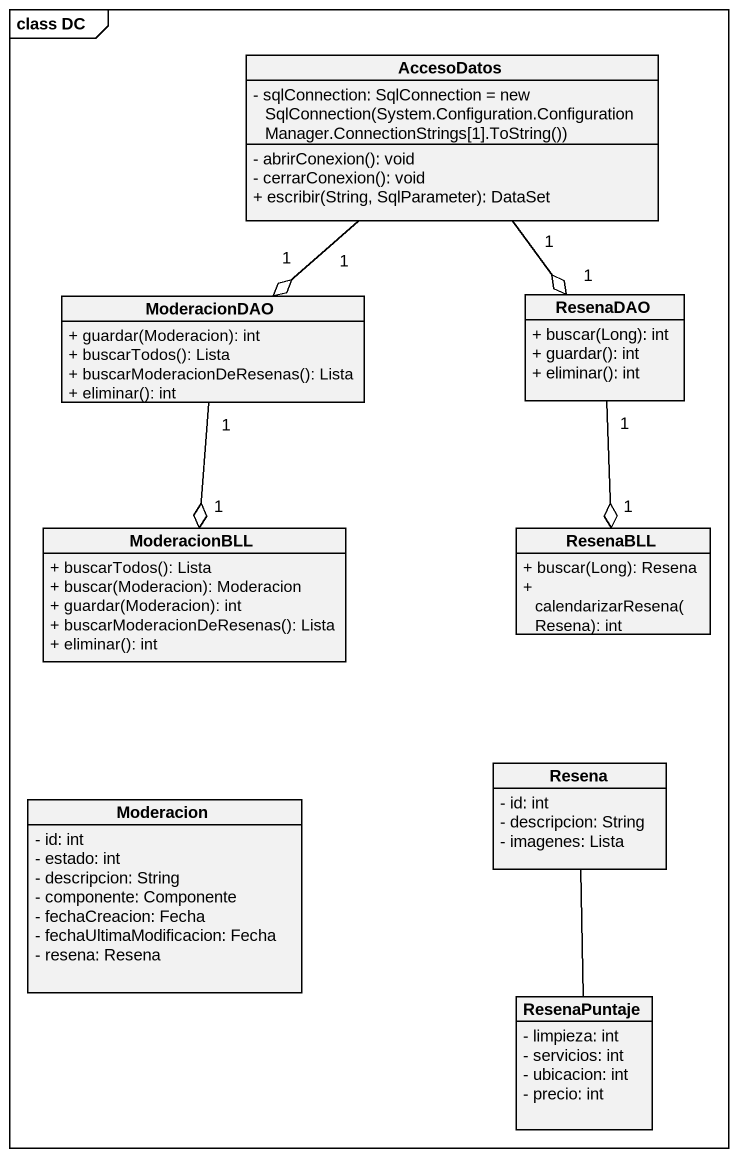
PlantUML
@startuml
mainframe class DC
hide circle
hide empty members
skinparam classAttributeIconSize 0
class AccesoDatos {
  {field} - sqlConnection: SqlConnection = new SqlConnection(System.Configuration.ConfigurationManager.ConnectionStrings[1].ToString())
  - abrirConexion(): void
  - cerrarConexion(): void
  + escribir(String, SqlParameter): DataSet
}
class ModeracionDAO {
  + guardar(Moderacion): int
  + buscarTodos(): Lista
  + buscarModeracionDeResenas(): Lista
  + eliminar(): int
}
class ResenaDAO {
  + buscar(Long): int
  + guardar(): int
  + eliminar(): int
}
class ModeracionBLL {
  + buscarTodos(): Lista
  + buscar(Moderacion): Moderacion
  + guardar(Moderacion): int
  + buscarModeracionDeResenas(): Lista
  + eliminar(): int
}
class ResenaBLL {
  + buscar(Long): Resena
  + calendarizarResena(Resena): int
}
class Moderacion {
  - id: int
  - estado: int
  - descripcion: String
  - componente: Componente
  - fechaCreacion: Fecha
  - fechaUltimaModificacion: Fecha
  - resena: Resena
}
class Resena {
  - id: int
  - descripcion: String
  - imagenes: Lista
}
class ResenaPuntaje {
  - limpieza: int
  - servicios: int
  - ubicacion: int
  - precio: int
}
AccesoDatos "1" --o "1" ModeracionDAO
AccesoDatos "1" --o "1" ResenaDAO
ModeracionDAO "1" --o "1" ModeracionBLL
ResenaDAO "1" --o "1" ResenaBLL
Resena -- ResenaPuntaje
@enduml
